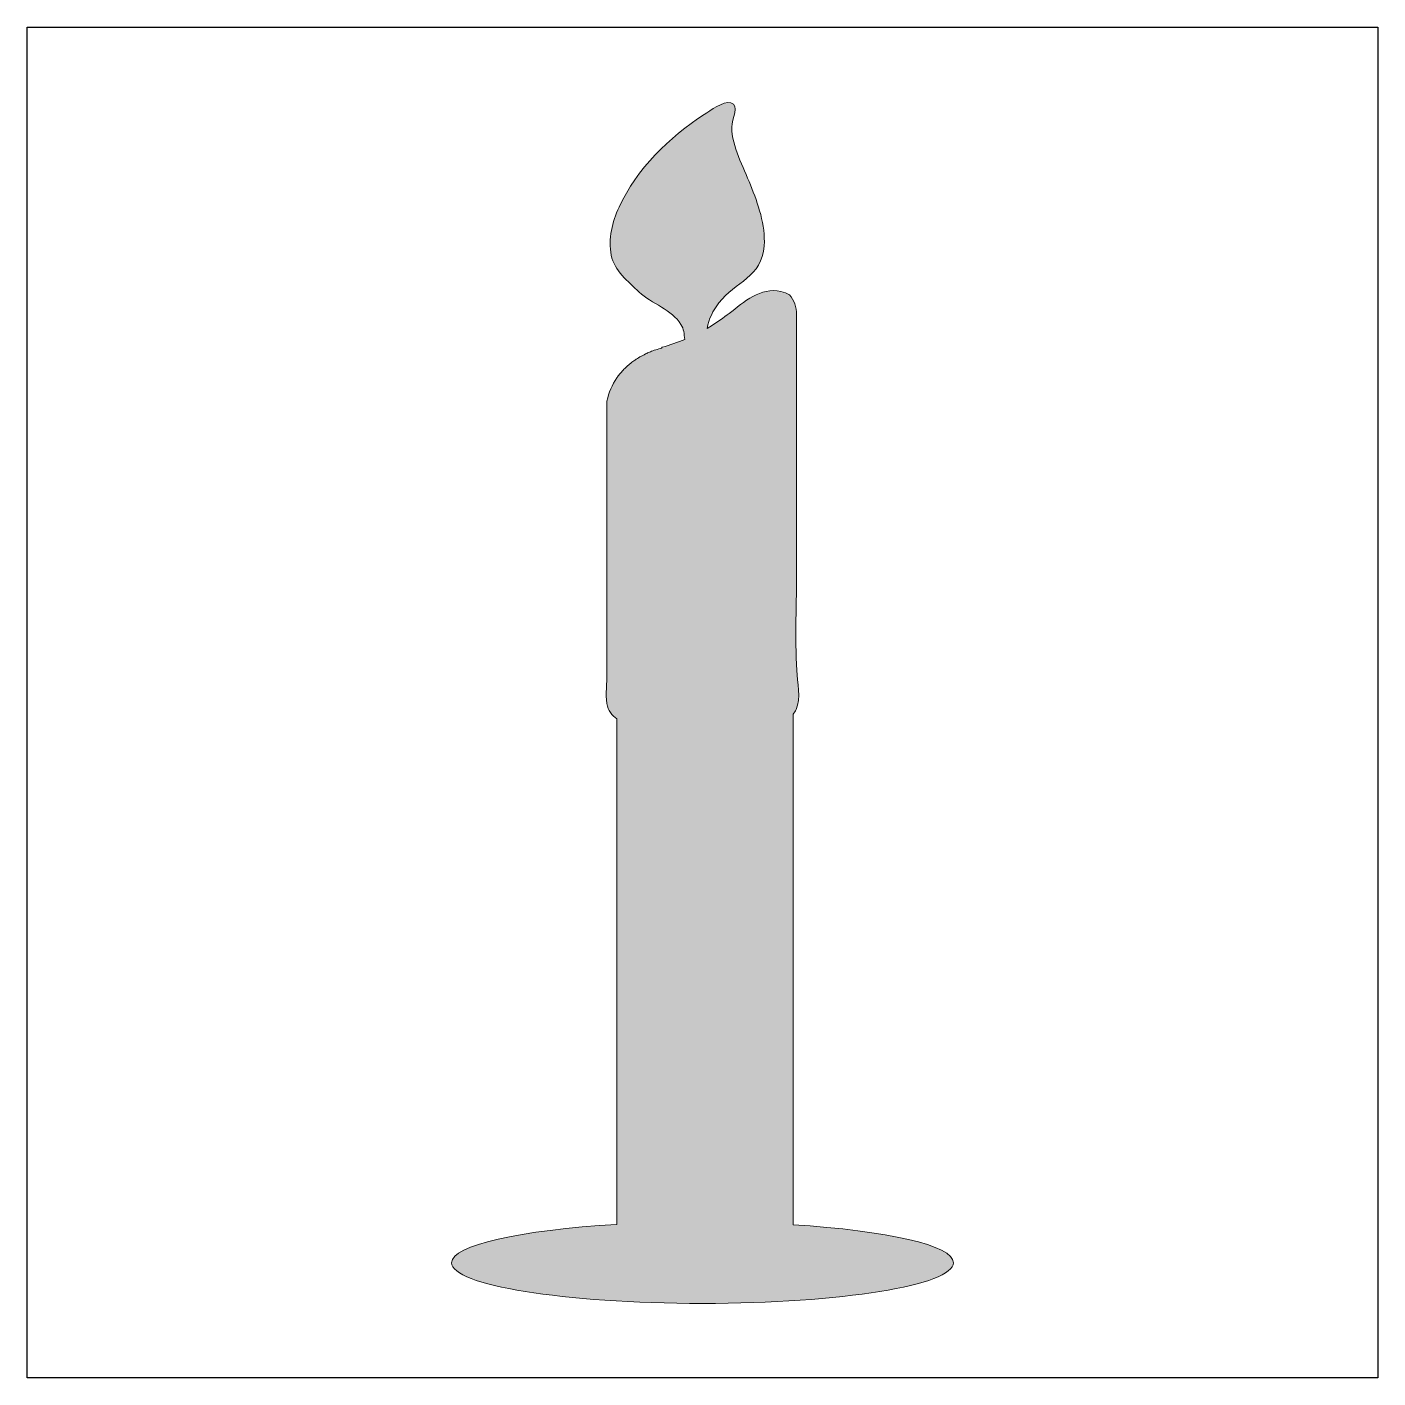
# Model space of a CAD drawing. Header units: inches. Extents: x 0 to 114, y 0 to 114.
import ezdxf

# ---------------------------------------------------------------- set-up
doc = ezdxf.new("R2010")
doc.units = ezdxf.units.IN
doc.header["$MEASUREMENT"] = 0
doc.layers.add('Image Background', color=7, linetype='Continuous')
doc.layers.add('Layer 1', color=7, linetype='Continuous')
picture_1 = doc.add_image_def('image1.png', size_in_pixel=(1350, 1350))

msp = doc.modelspace()

# ---------------------------------------------------------------- hatches: boundary and pattern name
at = {"layer": 'Layer 1', "true_color": 0xe4d36c}
h = msp.add_hatch(color=53, dxfattribs=at)
h.dxf.hatch_style = 2
edge = h.paths.add_edge_path()
edge.add_spline(control_points=[(64.81, 12.96), (64.81, 12.96), (64.81, 56.17), (64.81, 56.17), (64.92, 56.28), (65, 56.41), (65.07, 56.56), (65.51, 57.48), (65.16, 58.93), (65.12, 59.86), (64.97, 62.7), (65.11, 65.57), (65.11, 68.41), (65.11, 68.41), (65.11, 89.98), (65.11, 89.98), (65.11, 90.61), (64.89, 91.19), (64.52, 91.65), (64.29, 91.77), (64.05, 91.87), (63.79, 91.93), (62.05, 92.31), (60.65, 91.03), (59.4, 90.06), (59.35, 90.02), (59.3, 89.99), (59.25, 89.95), (58.71, 89.53), (58.14, 89.15), (57.54, 88.8), (57.67, 89.6), (58.04, 90.3), (58.54, 90.96), (59.91, 92.75), (62.19, 93.13), (62.37, 95.78), (62.49, 97.57), (61.85, 99.32), (61.21, 100.95), (60.61, 102.46), (59.63, 104.19), (59.62, 105.84), (59.61, 106.51), (60.35, 107.71), (59.55, 107.89), (58.89, 108.04), (57.81, 107.23), (57.29, 106.89), (54.34, 104.97), (51.58, 102.31), (50.09, 99.06), (49.52, 97.81), (49.15, 96.37), (49.43, 95), (49.7, 93.66), (50.84, 92.78), (51.79, 91.88), (52.83, 90.9), (54.58, 90.37), (55.33, 89.14), (55.57, 88.76), (55.59, 88.31), (55.66, 87.87), (55.04, 87.62), (54.39, 87.41), (53.75, 87.2), (53.7, 87.16), (53.64, 87.12), (53.57, 87.1), (53.4, 87.06), (53.24, 87), (53.07, 86.95), (53.03, 86.93), (52.98, 86.91), (52.94, 86.9), (52.81, 86.85), (52.69, 86.8), (52.57, 86.75), (52.53, 86.73), (52.49, 86.71), (52.45, 86.69), (52.29, 86.62), (52.13, 86.54), (51.98, 86.46), (51.97, 86.46), (51.96, 86.45), (51.95, 86.44), (51.81, 86.37), (51.67, 86.28), (51.54, 86.19), (51.5, 86.17), (51.47, 86.14), (51.43, 86.12), (51.32, 86.04), (51.21, 85.96), (51.1, 85.87), (51.07, 85.85), (51.04, 85.83), (51.01, 85.81), (50.88, 85.7), (50.75, 85.59), (50.63, 85.47), (50.61, 85.45), (50.59, 85.43), (50.57, 85.42), (50.47, 85.32), (50.38, 85.21), (50.29, 85.11), (50.25, 85.07), (50.22, 85.03), (50.18, 84.99), (50.11, 84.9), (50.03, 84.8), (49.96, 84.7), (49.94, 84.67), (49.92, 84.65), (49.9, 84.62), (49.9, 84.62), (49.9, 84.61), (49.9, 84.61), (49.49, 84.03), (49.21, 83.37), (49.07, 82.65), (49.07, 82.65), (49.07, 59.62), (49.07, 59.62), (49.07, 58.81), (48.93, 57.87), (49.07, 57.07), (49.17, 56.47), (49.48, 56.03), (49.9, 55.76), (49.9, 55.76), (49.9, 12.99), (49.9, 12.99), (41.74, 12.51), (35.92, 11.24), (35.92, 9.75), (35.92, 7.85), (45.43, 6.31), (57.15, 6.31), (68.87, 6.31), (78.38, 7.85), (78.38, 9.75), (78.38, 11.22), (72.75, 12.47), (64.81, 12.96)], knot_values=[0, 0, 0, 0, 1, 1, 1, 2, 2, 2, 3, 3, 3, 4, 4, 4, 5, 5, 5, 6, 6, 6, 7, 7, 7, 8, 8, 8, 9, 9, 9, 10, 10, 10, 11, 11, 11, 12, 12, 12, 13, 13, 13, 14, 14, 14, 15, 15, 15, 16, 16, 16, 17, 17, 17, 18, 18, 18, 19, 19, 19, 20, 20, 20, 21, 21, 21, 22, 22, 22, 23, 23, 23, 24, 24, 24, 25, 25, 25, 26, 26, 26, 27, 27, 27, 28, 28, 28, 29, 29, 29, 30, 30, 30, 31, 31, 31, 32, 32, 32, 33, 33, 33, 34, 34, 34, 35, 35, 35, 36, 36, 36, 37, 37, 37, 38, 38, 38, 39, 39, 39, 40, 40, 40, 41, 41, 41, 42, 42, 42, 43, 43, 43, 44, 44, 44, 45, 45, 45, 46, 46, 46, 47, 47, 47, 48, 48, 48, 49, 49, 49, 49], degree=3, periodic=1)

# ---------------------------------------------------------------- linework, layer by layer
at = {"layer": 'Layer 1', "lineweight": 0}
msp.add_open_spline([(64.81, 12.96), (64.81, 12.96), (64.81, 56.17), (64.81, 56.17), (64.92, 56.28), (65, 56.41), (65.07, 56.56), (65.51, 57.48), (65.16, 58.93), (65.12, 59.86), (64.97, 62.7), (65.11, 65.57), (65.11, 68.41), (65.11, 68.41), (65.11, 89.98), (65.11, 89.98), (65.11, 90.61), (64.89, 91.19), (64.52, 91.65), (64.29, 91.77), (64.05, 91.87), (63.79, 91.93), (62.05, 92.31), (60.65, 91.03), (59.4, 90.06), (59.35, 90.02), (59.3, 89.99), (59.25, 89.95), (58.71, 89.53), (58.14, 89.15), (57.54, 88.8), (57.67, 89.6), (58.04, 90.3), (58.54, 90.96), (59.91, 92.75), (62.19, 93.13), (62.37, 95.78), (62.49, 97.57), (61.85, 99.32), (61.21, 100.95), (60.61, 102.46), (59.63, 104.19), (59.62, 105.84), (59.61, 106.51), (60.35, 107.71), (59.55, 107.89), (58.89, 108.04), (57.81, 107.23), (57.29, 106.89), (54.34, 104.97), (51.58, 102.31), (50.09, 99.06), (49.52, 97.81), (49.15, 96.37), (49.43, 95), (49.7, 93.66), (50.84, 92.78), (51.79, 91.88), (52.83, 90.9), (54.58, 90.37), (55.33, 89.14), (55.57, 88.76), (55.59, 88.31), (55.66, 87.87), (55.04, 87.62), (54.39, 87.41), (53.75, 87.2), (53.7, 87.16), (53.64, 87.12), (53.57, 87.1), (53.4, 87.06), (53.24, 87), (53.07, 86.95), (53.03, 86.93), (52.98, 86.91), (52.94, 86.9), (52.81, 86.85), (52.69, 86.8), (52.57, 86.75), (52.53, 86.73), (52.49, 86.71), (52.45, 86.69), (52.29, 86.62), (52.13, 86.54), (51.98, 86.46), (51.97, 86.46), (51.96, 86.45), (51.95, 86.44), (51.81, 86.37), (51.67, 86.28), (51.54, 86.19), (51.5, 86.17), (51.47, 86.14), (51.43, 86.12), (51.32, 86.04), (51.21, 85.96), (51.1, 85.87), (51.07, 85.85), (51.04, 85.83), (51.01, 85.81), (50.88, 85.7), (50.75, 85.59), (50.63, 85.47), (50.61, 85.45), (50.59, 85.43), (50.57, 85.42), (50.47, 85.32), (50.38, 85.21), (50.29, 85.11), (50.25, 85.07), (50.22, 85.03), (50.18, 84.99), (50.11, 84.9), (50.03, 84.8), (49.96, 84.7), (49.94, 84.67), (49.92, 84.65), (49.9, 84.62), (49.9, 84.62), (49.9, 84.61), (49.9, 84.61), (49.49, 84.03), (49.21, 83.37), (49.07, 82.65), (49.07, 82.65), (49.07, 59.62), (49.07, 59.62), (49.07, 58.81), (48.93, 57.87), (49.07, 57.07), (49.17, 56.47), (49.48, 56.03), (49.9, 55.76), (49.9, 55.76), (49.9, 12.99), (49.9, 12.99), (41.74, 12.51), (35.92, 11.24), (35.92, 9.75), (35.92, 7.85), (45.43, 6.31), (57.15, 6.31), (68.87, 6.31), (78.38, 7.85), (78.38, 9.75), (78.38, 11.22), (72.75, 12.47), (64.81, 12.96)], degree=3, knots=[0, 0, 0, 0, 1, 1, 1, 2, 2, 2, 3, 3, 3, 4, 4, 4, 5, 5, 5, 6, 6, 6, 7, 7, 7, 8, 8, 8, 9, 9, 9, 10, 10, 10, 11, 11, 11, 12, 12, 12, 13, 13, 13, 14, 14, 14, 15, 15, 15, 16, 16, 16, 17, 17, 17, 18, 18, 18, 19, 19, 19, 20, 20, 20, 21, 21, 21, 22, 22, 22, 23, 23, 23, 24, 24, 24, 25, 25, 25, 26, 26, 26, 27, 27, 27, 28, 28, 28, 29, 29, 29, 30, 30, 30, 31, 31, 31, 32, 32, 32, 33, 33, 33, 34, 34, 34, 35, 35, 35, 36, 36, 36, 37, 37, 37, 38, 38, 38, 39, 39, 39, 40, 40, 40, 41, 41, 41, 42, 42, 42, 43, 43, 43, 44, 44, 44, 45, 45, 45, 46, 46, 46, 47, 47, 47, 48, 48, 48, 49, 49, 49, 49], dxfattribs=at)

# ---------------------------------------------------------------- pictures from other files: only their frames are drawn
at = {"layer": 'Image Background'}
image = msp.add_image(picture_1, insert=(0, 0), size_in_units=(114.3, 114.3), dxfattribs=at)

doc.saveas('drawing.dxf')
